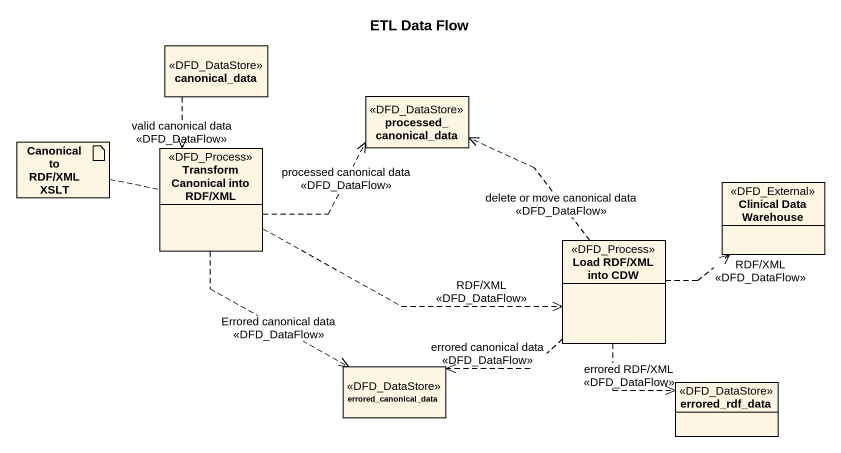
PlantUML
@startuml
title ETL Data Flow
allowmixing
hide circle
hide empty members
class canonical_data <<DFD_DataStore>>
class processed_canonical_data <<DFD_DataStore>>
artifact "Canonical to RDF/XML XSLT" as Canonical_to_RDF_XML_XSLT
class "Transform Canonical into RDF/XML" as Transform_Canonical_into <<DFD_Process>>
class "Clinical Data Warehouse" as Clinical_Data_Warehouse <<DFD_External>>
class "Load RDF/XML into CDW" as Load_RDF_XML_into_CDW <<DFD_Process>>
class errored_canonical_data <<DFD_DataStore>>
class errored_rdf_data <<DFD_DataStore>>
canonical_data ..> Transform_Canonical_into : valid canonical data\n<<DFD_DataFlow>>
Canonical_to_RDF_XML_XSLT .right. Transform_Canonical_into
Transform_Canonical_into .right.> processed_canonical_data : processed canonical data\n<<DFD_DataFlow>>
Transform_Canonical_into .right.> Load_RDF_XML_into_CDW : RDF/XML\n<<DFD_DataFlow>>
Transform_Canonical_into ..> errored_canonical_data : Errored canonical data\n<<DFD_DataFlow>>
Load_RDF_XML_into_CDW .up.> processed_canonical_data : delete or move canonical data\n<<DFD_DataFlow>>
Load_RDF_XML_into_CDW .right.> Clinical_Data_Warehouse : RDF/XML\n<<DFD_DataFlow>>
Load_RDF_XML_into_CDW .left.> errored_canonical_data : errored canonical data\n<<DFD_DataFlow>>
Load_RDF_XML_into_CDW ..> errored_rdf_data : errored RDF/XML\n<<DFD_DataFlow>>
@enduml
